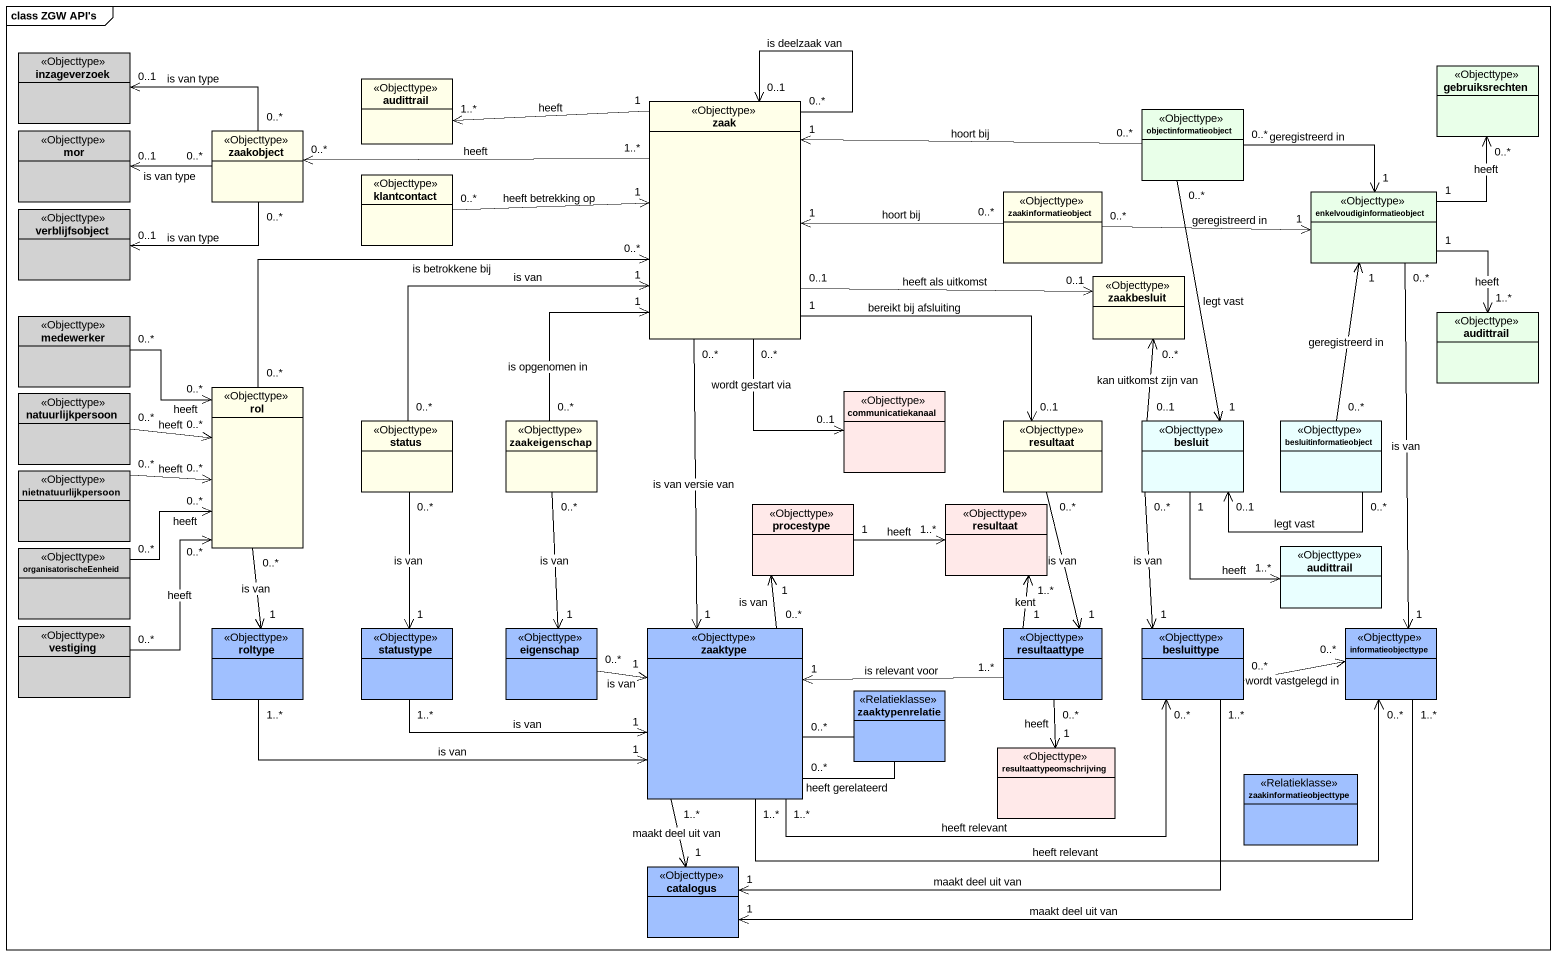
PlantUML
@startuml
mainframe class ZGW API's
hide circle
hide empty members
class inzageverzoek <<Objecttype>> #D2D2D2
class audittrail <<Objecttype>> #FFFFE9
class zaak <<Objecttype>> #FFFFE9
class gebruiksrechten <<Objecttype>> #E9FFE9
class mor <<Objecttype>> #D2D2D2
class zaakobject <<Objecttype>> #FFFFE9
class objectinformatieobject <<Objecttype>> #E9FFE9
class klantcontact <<Objecttype>> #FFFFE9
class zaakinformatieobject <<Objecttype>> #FFFFE9
class enkelvoudiginformatieobject <<Objecttype>> #E9FFE9
class verblijfsobject <<Objecttype>> #D2D2D2
class zaakbesluit <<Objecttype>> #FFFFE9
class medewerker <<Objecttype>> #D2D2D2
class "audittrail" as audittrail_2 <<Objecttype>> #E9FFE9
class natuurlijkpersoon <<Objecttype>> #D2D2D2
class rol <<Objecttype>> #FFFFE9
class status <<Objecttype>> #FFFFE9
class zaakeigenschap <<Objecttype>> #FFFFE9
class communicatiekanaal <<Objecttype>> #FFE9E9
class resultaat <<Objecttype>> #FFFFE9
class besluit <<Objecttype>> #E9FFFF
class besluitinformatieobject <<Objecttype>> #E9FFFF
class nietnatuurlijkpersoon <<Objecttype>> #D2D2D2
class procestype <<Objecttype>> #FFE9E9
class "resultaat" as resultaat_2 <<Objecttype>> #FFE9E9
class organisatorischeEenheid <<Objecttype>> #D2D2D2
class "audittrail" as audittrail_3 <<Objecttype>> #E9FFFF
class vestiging <<Objecttype>> #D2D2D2
class roltype <<Objecttype>> #A0C0FF
class statustype <<Objecttype>> #A0C0FF
class eigenschap <<Objecttype>> #A0C0FF
class zaaktype <<Objecttype>> #A0C0FF
class resultaattype <<Objecttype>> #A0C0FF
class besluittype <<Objecttype>> #A0C0FF
class informatieobjecttype <<Objecttype>> #A0C0FF
class zaaktypenrelatie <<Relatieklasse>> #A0C0FF
class resultaattypeomschrijving <<Objecttype>> #FFE9E9
class zaakinformatieobjecttype <<Relatieklasse>> #A0C0FF
class catalogus <<Objecttype>> #A0C0FF
zaak "1" -left-> "1..*" audittrail : heeft
zaak "0..*" --> "0..1" zaak : is deelzaak van
zaak "1..*" -left-> "0..*" zaakobject : heeft
zaak "1" <-right- "0..*" zaakinformatieobject : hoort bij
zaak "0..1" -right-> "0..1" zaakbesluit : heeft als uitkomst
zaak "0..*" --> "0..1" communicatiekanaal : wordt gestart via
zaak "0..*" --> "1" zaaktype : is van versie van
zaakobject "0..*" -left-> "0..1" inzageverzoek : is van type
zaakobject "0..*" -left-> "0..1" mor : is van type
zaakobject "0..*" -left-> "0..1" verblijfsobject : is van type
objectinformatieobject "0..*" -left-> "1" zaak : hoort bij
objectinformatieobject "0..*" --> "1" besluit : legt vast
klantcontact "0..*" -right-> "1" zaak : heeft betrekking op
zaakinformatieobject "0..*" -right-> "1" enkelvoudiginformatieobject : geregistreerd in
enkelvoudiginformatieobject "1" -up-> "0..*" gebruiksrechten : heeft
enkelvoudiginformatieobject "1" <-left- "0..*" objectinformatieobject : geregistreerd in
enkelvoudiginformatieobject "1" --> "1..*" audittrail_2 : heeft
enkelvoudiginformatieobject "0..*" --> "1" informatieobjecttype : is van
zaakbesluit "0..*" <-- "0..1" besluit : kan uitkomst zijn van
medewerker "0..*" --> "0..*" rol : heeft
natuurlijkpersoon "0..*" -right-> "0..*" rol : heeft
rol "0..*" -right-> "0..*" zaak : is betrokkene bij
rol "0..*" --> "1" roltype : is van
status "0..*" -up-> "1" zaak : is van
status "0..*" --> "1" statustype : is van
zaakeigenschap "0..*" -up-> "1" zaak : is opgenomen in
resultaat "0..1" <-up- "1" zaak : bereikt bij afsluiting
resultaat "0..*" --> "1" resultaattype : is van
besluit "0..1" <-right- "0..*" besluitinformatieobject : legt vast
besluit "1" --> "1..*" audittrail_3 : heeft
besluit "0..*" --> "1" besluittype : is van
besluitinformatieobject "0..*" -up-> "1" enkelvoudiginformatieobject : geregistreerd in
nietnatuurlijkpersoon "0..*" -right-> "0..*" rol : heeft
procestype "1" -right-> "1..*" resultaat_2 : heeft
organisatorischeEenheid "0..*" -up-> "0..*" rol : heeft
vestiging "0..*" -up-> "0..*" rol : heeft
roltype "1..*" -right-> "1" zaaktype : is van
statustype "1..*" -right-> "1" zaaktype : is van
eigenschap "1" <-up- "0..*" zaakeigenschap : is van
eigenschap "0..*" -right-> "1" zaaktype : is van
zaaktype "0..*" -up-> "1" procestype : is van
zaaktype "0..*" -- "0..*" zaaktype : heeft gerelateerd
zaaktype "1..*" -right-> "0..*" besluittype : heeft relevant
zaaktype "1..*" -right-> "0..*" informatieobjecttype : heeft relevant
zaaktype "1..*" --> "1" catalogus : maakt deel uit van
resultaattype "1" -up-> "1..*" resultaat_2 : kent
resultaattype "1..*" -left-> "1" zaaktype : is relevant voor
resultaattype "0..*" --> "1" resultaattypeomschrijving : heeft
besluittype "0..*" -right-> "0..*" informatieobjecttype : wordt vastgelegd in
besluittype "1..*" -left-> "1" catalogus : maakt deel uit van
informatieobjecttype "1..*" -left-> "1" catalogus : maakt deel uit van
@enduml
